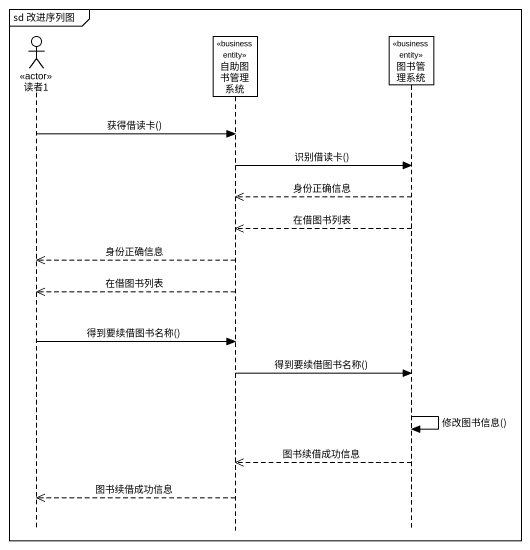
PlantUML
@startuml
mainframe sd 改进序列图
hide footbox
actor 读者1 <<actor>>
participant 自助图书管理系统 <<business entity>>
participant 图书管理系统 <<business entity>>

读者1 -> 自助图书管理系统 : 获得借读卡()
自助图书管理系统 -> 图书管理系统 : 识别借读卡()
图书管理系统 -->> 自助图书管理系统 : 身份正确信息
图书管理系统 -->> 自助图书管理系统 : 在借图书列表
自助图书管理系统 -->> 读者1 : 身份正确信息
自助图书管理系统 -->> 读者1 : 在借图书列表
读者1 -> 自助图书管理系统 : 得到要续借图书名称()
自助图书管理系统 -> 图书管理系统 : 得到要续借图书名称()
图书管理系统 -> 图书管理系统 : 修改图书信息()
图书管理系统 -->> 自助图书管理系统 : 图书续借成功信息
自助图书管理系统 -->> 读者1 : 图书续借成功信息
@enduml
